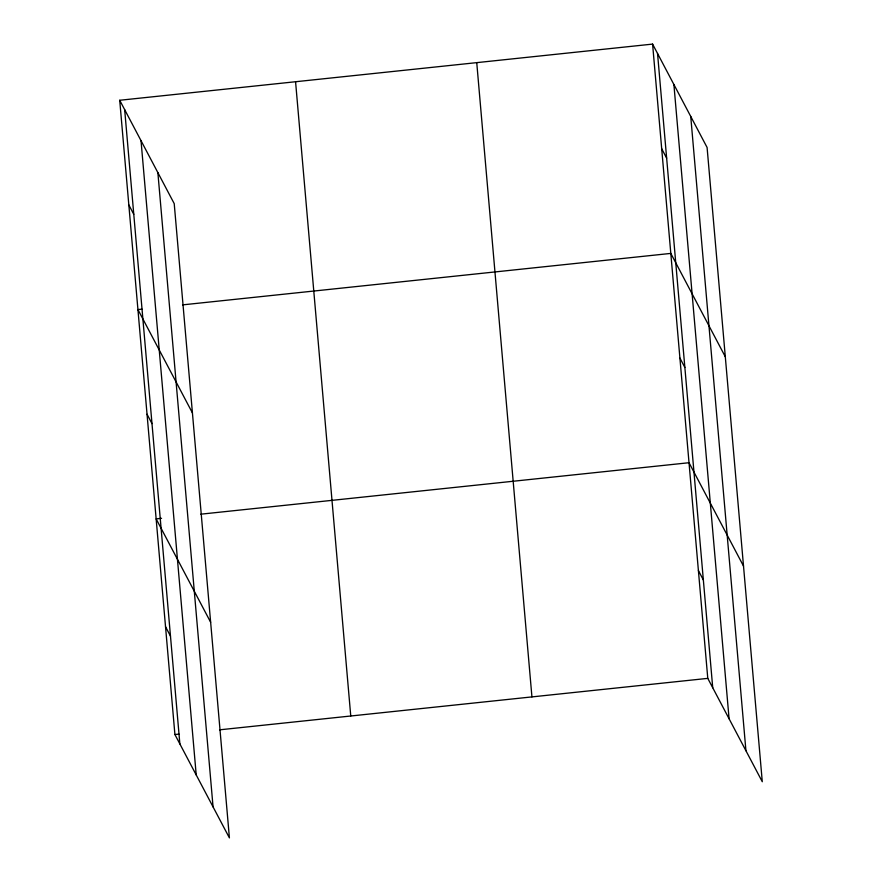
<?xml version="1.0" encoding="UTF-8"?>
<svg xmlns="http://www.w3.org/2000/svg" width="882" height="882" viewBox="0 0 882 882"><rect width="100%" height="100%" fill="white"/><g stroke="black" fill="none" stroke-linecap="round" stroke-linejoin="round"><path stroke-width="1.32" d="M119.72 100.272L174.217 203.632L229.408 837.9L174.912 734.541L119.72 100.272L652.592 44.1L707.088 147.459L762.28 781.728L707.783 678.368L652.592 44.1M141.991 309.152L137.934 309.582L192.43 412.941M182.574 304.874L670.805 253.41L725.302 356.769M161.56 518.318L156.147 518.892L210.644 622.251M200.787 514.184L689.018 462.719L743.515 566.079M174.912 734.541L178.969 734.111M219.552 729.833L707.783 678.368M661.698 148.749L666.649 158.143M679.912 358.059L684.862 367.452M698.401 570.544L703.351 579.937M128.827 204.922L133.777 214.315M147.04 414.231L151.991 423.625M165.529 626.716L170.48 636.109M690.738 116.446L745.929 750.714M673.892 84.496L729.083 718.775M657.542 53.493L712.733 687.762M476.743 62.633L531.934 696.901M295.569 81.739L350.76 716.008M157.867 172.618L213.058 806.887M141.021 140.668L196.212 774.947M124.671 109.666L179.862 743.934"/></g></svg>
